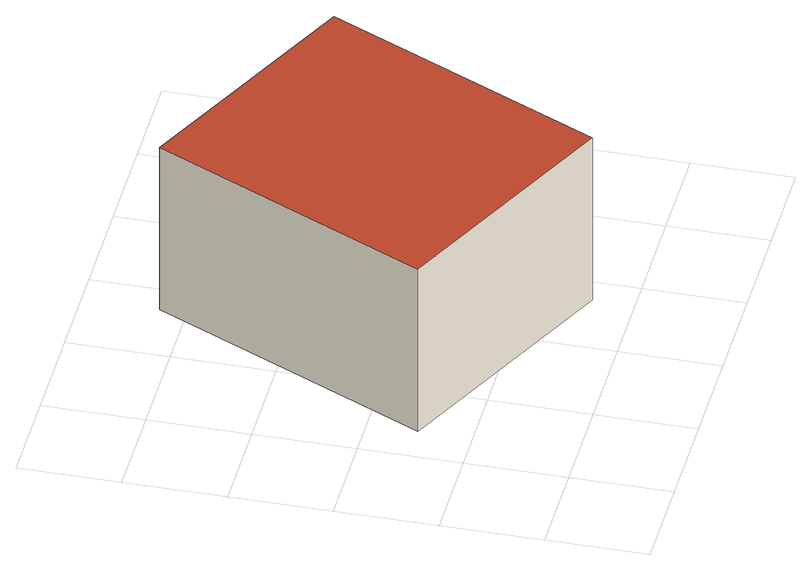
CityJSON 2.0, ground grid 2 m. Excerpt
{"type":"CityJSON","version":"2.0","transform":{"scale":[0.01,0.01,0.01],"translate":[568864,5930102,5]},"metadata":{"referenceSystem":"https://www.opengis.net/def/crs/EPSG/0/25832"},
"CityObjects":{
"building1":{"type":"Building","attributes":{"Grundfläche 2D":"31.555116","Grundhöhe NN":"5.630"},"geometry":[{"type":"Solid","lod":"3","boundaries":[[[[0,1,2,3]],[[4,5,3,2]],[[5,6,0,3]],[[6,7,1,0]],[[7,4,2,1]],[[7,6,5,4]]]],"semantics":{"surfaces":[{"type":"RoofSurface"},{"type":"WallSurface"},{"type":"GroundSurface"}],"values":[[0,1,1,1,1,2]]}}]}
},
"vertices":[
[808,630,435],[340,853,435],[78,304,435],[547,81,435],[78,304,63],[547,81,63],[808,630,63],[340,853,63]
]}
